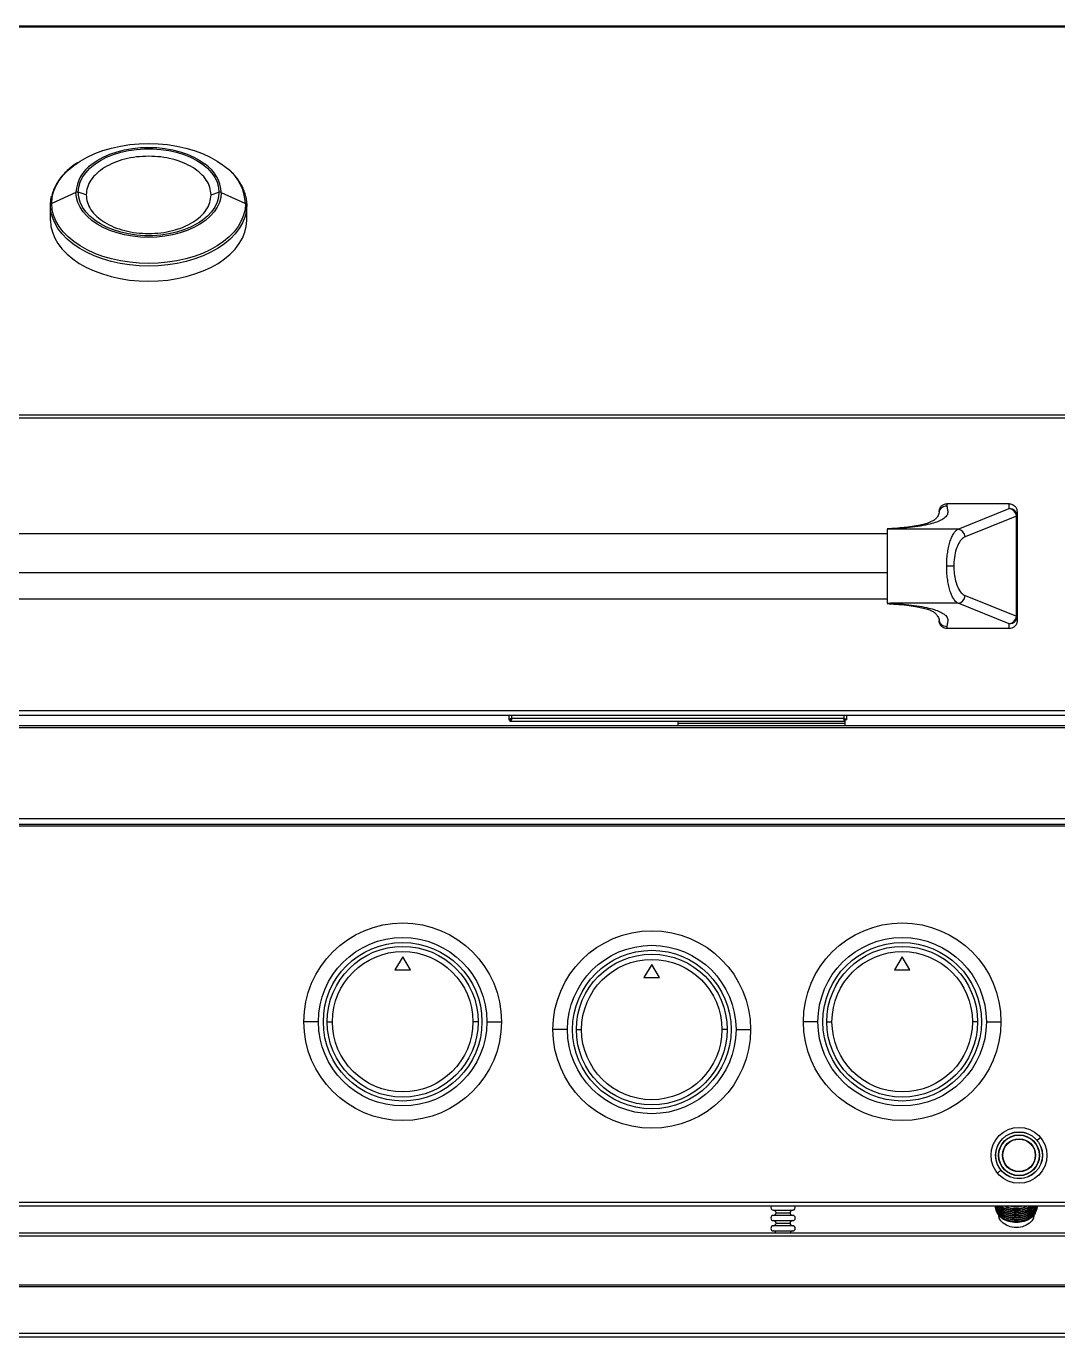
# Model space of a CAD drawing. Header units: inches. Extents: x 0 to 1338, y 51 to 562.
# Drawn here: x 697 to 1093, y 58 to 562 of the extents above; entities that cross this region are included whole.
import ezdxf

# ---------------------------------------------------------------- set-up
doc = ezdxf.new("R2010")
doc.units = ezdxf.units.IN
doc.header["$LTSCALE"] = 0.5

msp = doc.modelspace()

# ---------------------------------------------------------------- linework, layer by layer
at = {"color": 253, "linetype": 'Continuous', "lineweight": 25}
for p, q in [((1108.58, 561.8), (378.58, 561.8)), ((1108.58, 561.45), (378.58, 561.45)), ((715.64, 497.88), (706.33, 493.6)), ((719.58, 496.91), (716.54, 497.93)), ((767.58, 496.91), (770.62, 497.93)), ((771.52, 497.88), (780.84, 493.6)), ((705.83, 487.1), (705.83, 492.93)), ((781.33, 487.1), (781.33, 492.93)), ((1129.58, 411.02), (357.58, 411.02)), ((378.58, 412.28), (1108.58, 412.28)), ((1047.58, 374.36), (1047.69, 374.89)), ((1050.58, 378.05), (1050.58, 377.31)), ((1074.58, 378.05), (1050.58, 378.05)), ((1054.87, 368.3), (1074.58, 376.2)), ((1077.3, 373.25), (1057.58, 365.35)), ((1074.58, 376.2), (1074.58, 378.05)), ((1077.3, 334.84), (1077.3, 373.25)), ((1077.58, 373.25), (1077.3, 373.25)), ((1077.58, 375), (1077.58, 333.1)), ((1028.93, 368.3), (1027.58, 368.26)), ((1027.58, 368.26), (1027.58, 339.84)), ((1054.87, 368.3), (1028.93, 368.3)), ((1027.58, 366.55), (459.58, 366.55)), ((1053.21, 354.05), (1050.49, 354.05)), ((459.58, 351.68), (1027.58, 351.68)), ((459.58, 341.55), (1027.58, 341.55)), ((1027.58, 339.84), (1028.93, 339.79)), ((1054.87, 339.79), (1028.93, 339.79)), ((1074.58, 331.9), (1054.87, 339.79)), ((1057.58, 342.74), (1077.3, 334.84)), ((1047.69, 333.2), (1047.58, 333.74)), ((1077.58, 334.84), (1077.3, 334.84)), ((1050.58, 330.79), (1050.58, 330.05)), ((1074.58, 330.05), (1050.58, 330.05)), ((1074.58, 330.05), (1074.58, 331.9)), ((1129.58, 298.4), (357.58, 298.4)), ((357.58, 296.8), (1129.58, 296.8)), ((359.58, 292.8), (1130.58, 292.8)), ((882.08, 296.8), (882.08, 294.9)), ((882.08, 294.9), (882.68, 294.9)), ((882.68, 294.3), (882.68, 294.9)), ((1011.48, 294.3), (882.68, 294.3)), ((883.28, 295.5), (883.28, 296.8)), ((1010.88, 295.5), (883.28, 295.5)), ((947.08, 293.7), (947.08, 292.8)), ((947.08, 293.7), (1011.48, 293.7)), ((1010.88, 296.8), (1010.88, 295.5)), ((1011.48, 294.3), (1011.48, 294.9)), ((1012.08, 294.9), (1011.48, 294.9)), ((1011.48, 292.8), (1011.48, 293.7)), ((1012.08, 294.9), (1012.08, 296.8)), ((359.58, 291.97), (1130.58, 291.97)), ((359.58, 256.97), (1130.58, 256.97)), ((359.58, 254.8), (1130.58, 254.8)), ((1129.58, 254), (360.58, 254)), ((841.28, 203.8), (838.28, 198.8)), ((844.28, 198.8), (841.28, 203.8)), ((1033.38, 203.8), (1030.38, 198.8)), ((1036.38, 198.8), (1033.38, 203.8)), ((838.28, 198.8), (844.28, 198.8)), ((937.08, 200.8), (934.08, 195.8)), ((940.08, 195.8), (937.08, 200.8)), ((1030.38, 198.8), (1036.38, 198.8)), ((934.08, 195.8), (940.08, 195.8)), ((808.88, 178.8), (803.28, 178.8)), ((812.28, 178.8), (814.28, 178.8)), ((870.28, 178.8), (868.28, 178.8)), ((873.68, 178.8), (879.28, 178.8)), ((1000.98, 178.8), (995.38, 178.8)), ((1004.38, 178.8), (1006.38, 178.8)), ((1062.38, 178.8), (1060.38, 178.8)), ((1065.78, 178.8), (1071.38, 178.8)), ((904.68, 175.8), (899.08, 175.8)), ((908.08, 175.8), (910.08, 175.8)), ((966.08, 175.8), (964.08, 175.8)), ((969.48, 175.8), (975.08, 175.8)), ((1083.24, 131.44), (1083.16, 131.37)), ((1084.4, 132.39), (1084.33, 132.33)), ((1086.64, 134.22), (1085.25, 133.08)), ((1071.37, 121.73), (1069.98, 120.6)), ((1072.22, 122.43), (1072.3, 122.49)), ((1073.39, 123.38), (1073.46, 123.45)), ((1130.58, 107.8), (359.58, 107.8)), ((360.58, 109.4), (1129.58, 109.4)), ((983.88, 106.3), (991.28, 106.3)), ((1069.27, 107.43), (1069.38, 107.8)), ((1069.27, 107.43), (1069.27, 107.36)), ((1075.19, 107.8), (1077.27, 107.53)), ((1077.27, 107.6), (1075.74, 107.8)), ((1078.53, 107.8), (1077.27, 107.6)), ((1077.27, 107.53), (1079.29, 107.8)), ((1085.27, 107.78), (1085.27, 107.71)), ((991.28, 104.3), (983.88, 104.3)), ((983.88, 102.3), (991.28, 102.3)), ((984.88, 105.3), (990.28, 105.3)), ((984.88, 101.3), (990.28, 101.3)), ((1070.52, 104.64), (1070.52, 104.42)), ((1082.14, 103.19), (1081.78, 103.78)), ((360.08, 96.4), (1130.08, 96.4)), ((361.28, 97.6), (1128.88, 97.6)), ((991.28, 100.3), (983.88, 100.3)), ((983.88, 98.3), (991.28, 98.3)), ((360.08, 77.6), (1130.08, 77.6)), ((360.68, 77), (1129.49, 77)), ((1128.88, 58.8), (361.28, 58.8)), ((384.58, 57.6), (1104.58, 57.6))]:
    msp.add_line(p, q, dxfattribs=at)
at = {"color": 253, "linetype": 'Continuous', "lineweight": 25, "flags": 128}
for points in [[(716.43, 509.41), (717.24, 509.93), (719.95, 511.45), (722.88, 512.8), (726.02, 513.96), (729.32, 514.93), (732.77, 515.69), (736.31, 516.24), (739.93, 516.58), (743.58, 516.69), (747.23, 516.58), (750.85, 516.24), (754.39, 515.69), (757.84, 514.93), (761.14, 513.96), (764.28, 512.8), (767.21, 511.45), (769.92, 509.93), (772.38, 508.25), (773.89, 507.03)], [(716.54, 497.93), (716.73, 499.87), (717.27, 501.79), (718.17, 503.66), (719.42, 505.45), (720.99, 507.13), (722.87, 508.7), (725.03, 510.11), (727.44, 511.37), (730.06, 512.44), (732.87, 513.31), (735.83, 513.98), (738.89, 514.43), (742.01, 514.65), (745.15, 514.65), (748.28, 514.43), (751.33, 513.98), (754.29, 513.31), (757.1, 512.44), (759.73, 511.37), (762.13, 510.11), (764.29, 508.7), (766.17, 507.13), (767.74, 505.45), (768.99, 503.66), (769.89, 501.79), (770.43, 499.87), (770.62, 497.93)], [(721.72, 508.66), (721.74, 508.68), (723.83, 510.12), (726.16, 511.42), (728.72, 512.54), (731.46, 513.48), (734.35, 514.22), (737.36, 514.76), (740.45, 515.09), (743.58, 515.19), (746.71, 515.09), (749.8, 514.76), (752.81, 514.22), (755.7, 513.48), (758.44, 512.54), (761, 511.42), (763.33, 510.12), (765.34, 508.74)], [(706.33, 493.6), (706.5, 495.87), (707.04, 498.11), (707.93, 500.3), (709.16, 502.44), (710.72, 504.49), (712.6, 506.43), (714.78, 508.25), (716.43, 509.41)], [(705.83, 492.93), (706.01, 495.22), (706.33, 496.72)], [(771.52, 497.88), (771.34, 495.95), (770.82, 494.03), (769.95, 492.17), (768.75, 490.37), (767.23, 488.68), (765.42, 487.09), (763.33, 485.64), (761, 484.35), (758.44, 483.23), (755.7, 482.29), (752.81, 481.55), (749.8, 481.01), (746.71, 480.68), (743.58, 480.57), (740.45, 480.68), (737.36, 481.01), (734.35, 481.55), (731.46, 482.29), (728.72, 483.23), (726.16, 484.35), (723.83, 485.64), (721.74, 487.09), (719.93, 488.68), (718.41, 490.37), (717.21, 492.17), (716.35, 494.03), (715.82, 495.95), (715.64, 497.88)], [(723.82, 486.49), (722.87, 487.16), (720.99, 488.72), (719.42, 490.41), (718.17, 492.2), (717.27, 494.07), (716.73, 495.98), (716.54, 497.93)], [(770.62, 497.93), (770.43, 495.98), (769.89, 494.07), (768.99, 492.2), (767.74, 490.41), (766.17, 488.72), (764.29, 487.16), (763.05, 486.31)], [(780.96, 496.18), (781.15, 495.22), (781.33, 492.93)], [(706.2, 489.67), (706.01, 490.63), (705.83, 492.93)], [(780.83, 489.13), (780.6, 488.36), (779.7, 486.14), (778.46, 483.97), (776.87, 481.9), (774.97, 479.93), (772.76, 478.09), (770.27, 476.39), (767.53, 474.84), (764.55, 473.48), (761.38, 472.3), (758.03, 471.31), (754.54, 470.54), (750.94, 469.98), (747.28, 469.65), (743.58, 469.53), (739.88, 469.65), (736.22, 469.98), (732.62, 470.54), (729.13, 471.31), (725.79, 472.3), (722.61, 473.48), (719.63, 474.84), (716.89, 476.39), (714.4, 478.09), (712.19, 479.93), (710.29, 481.9), (708.7, 483.97), (707.46, 486.14), (706.56, 488.36), (706.2, 489.67)], [(780.84, 493.6), (780.66, 491.34), (780.12, 489.1), (779.23, 486.9), (778, 484.77), (776.44, 482.72), (774.56, 480.78), (772.38, 478.96), (769.92, 477.28), (767.21, 475.76), (764.28, 474.41), (761.14, 473.24), (757.84, 472.28), (754.39, 471.51), (750.85, 470.96), (747.23, 470.63), (743.58, 470.52), (739.93, 470.63), (736.31, 470.96), (732.77, 471.51), (729.32, 472.28), (726.02, 473.24), (722.88, 474.41), (719.95, 475.76), (717.24, 477.28), (714.78, 478.96), (712.6, 480.78), (710.72, 482.72), (709.16, 484.77), (707.93, 486.9), (707.04, 489.1), (706.5, 491.34), (706.33, 493.6)], [(781.33, 492.93), (781.15, 490.63), (780.83, 489.13)], [(705.83, 487.1), (706.01, 484.8), (706.56, 482.53), (707.46, 480.31), (708.7, 478.15), (710.29, 476.07), (712.19, 474.1), (714.4, 472.26), (716.89, 470.56), (719.63, 469.01), (722.61, 467.65), (725.79, 466.47), (729.13, 465.49), (732.62, 464.71), (736.22, 464.15), (739.88, 463.82), (743.58, 463.7), (747.28, 463.82), (750.94, 464.15), (754.54, 464.71), (758.03, 465.49), (761.38, 466.47), (764.55, 467.65), (767.53, 469.01), (770.27, 470.56), (772.76, 472.26), (774.97, 474.1), (776.87, 476.07), (778.46, 478.15), (779.7, 480.31), (780.6, 482.53), (781.15, 484.8), (781.33, 487.1)], [(763.05, 486.31), (762.13, 485.74), (759.73, 484.49), (757.1, 483.42), (754.29, 482.55), (751.33, 481.88), (748.28, 481.43), (745.15, 481.2), (742.01, 481.2), (738.89, 481.43), (735.83, 481.88), (732.87, 482.55), (730.06, 483.42), (727.44, 484.49), (725.03, 485.74), (723.82, 486.49)], [(1084.02, 104.42), (1083.83, 103.28), (1083.25, 102.2), (1082.33, 101.26), (1081.11, 100.49), (1079.67, 99.96), (1078.09, 99.68), (1076.46, 99.68), (1074.88, 99.96), (1073.44, 100.49), (1072.22, 101.26), (1071.3, 102.2), (1070.72, 103.28), (1070.52, 104.42)]]:
    msp.add_lwpolyline(points, dxfattribs=at)
at = {"color": 253, "linetype": 'Continuous', "lineweight": 25}
for centre, radius in [((841.28, 178.8), 38), ((937.08, 175.8), 38), ((1033.38, 178.8), 38), ((841.28, 178.8), 32.4), ((841.28, 178.8), 30.5), ((841.28, 178.8), 29), ((937.08, 175.8), 32.4), ((1033.38, 178.8), 32.4), ((1033.38, 178.8), 30.5), ((1033.38, 178.8), 29), ((841.28, 178.8), 27), ((937.08, 175.8), 30.5), ((937.08, 175.8), 29), ((937.08, 175.8), 27), ((1033.38, 178.8), 27), ((1078.31, 127.41), 10.76), ((1078.31, 127.41), 9.03), ((1078.31, 127.41), 8.97), ((1078.31, 127.41), 7.87), ((1078.31, 127.41), 7.77), ((1078.31, 127.41), 6.36), ((1078.31, 127.41), 6.26)]:
    msp.add_circle(centre, radius, dxfattribs=at)
for centre, radius, start, end in [((729.66, 497.08), 14.04, 124.4615, 176.7299), ((757.46, 497.07), 14.08, 3.3043, 55.9636), ((762.86, 492.81), 17.99, 2.5245, 52.1916), ((716.15, 496.75), 1.24, 71.5414, 114.0691), ((771.01, 496.75), 1.24, 65.9309, 108.4586), ((706.6, 492.88), 0.775, 111.0679, 176.6352), ((780.56, 492.88), 0.775, 3.3648, 68.9321), ((1074.17, 373.1), 3.13, 2.811, 82.5407), ((1074.61, 373.23), 2.97, 0.4957, 90.4873), ((1054.46, 365.2), 3.13, 2.811, 82.5407), ((1054.46, 342.9), 3.13, 277.4593, 357.189), ((1074.17, 335), 3.13, 277.4593, 357.189), ((1074.61, 334.87), 2.97, 269.5127, 359.5043), ((983.88, 107.3), 1, 150, 270), ((983.88, 105.3), 1, 270, 90), ((991.28, 105.3), 1, 90, 270), ((991.28, 107.3), 1, 270, 30), ((983.88, 103.3), 1, 90, 270), ((983.88, 101.3), 1, 270, 90), ((991.28, 101.3), 1, 90, 270), ((991.28, 103.3), 1, 270, 90), ((983.88, 99.3), 1, 90, 270), ((983.88, 97.3), 1, 17.5846, 90), ((991.28, 97.3), 1, 90, 162.4154), ((991.28, 99.3), 1, 270, 90)]:
    msp.add_arc(centre, radius, start, end, dxfattribs=at)
for points, knots in [([(716.26, 509.33), (715.82, 509.04), (714.57, 508.23), (712.77, 506.74), (710.87, 504.9), (709.27, 502.95), (707.95, 500.91), (706.96, 498.88), (706.55, 497.52), (706.37, 496.87)], [0, 0, 0, 0, 0.086222, 0.242086, 0.397861, 0.55341, 0.708558, 0.863117, 1, 1, 1, 1]), ([(780.94, 496.32), (780.76, 497.02), (780.37, 498.45), (779.41, 500.53), (778.17, 502.57), (776.62, 504.51), (775.2, 506.02), (774.21, 506.83), (773.92, 507.06)], [0, 0, 0, 0, 0.180967, 0.365419, 0.550661, 0.73674, 0.923542, 1, 1, 1, 1]), ([(1047.63, 374.9), (1047.61, 374.71), (1047.58, 374.35), (1047.18, 373.54), (1046.79, 372.94), (1046.43, 372.48), (1046.13, 372.17), (1045.83, 371.91), (1045.57, 371.72), (1045.16, 371.48), (1044.52, 371.16), (1043.5, 370.73), (1041.92, 370.22), (1039.58, 369.66), (1036.69, 369.17), (1033.36, 368.81), (1030.39, 368.58), (1028.38, 368.47), (1027.57, 368.42)], [0, 0, 0, 0, 0.084931, 0.160343, 0.226719, 0.284217, 0.349118, 0.402658, 0.442586, 0.471742, 0.512898, 0.566619, 0.633332, 0.713269, 0.806211, 0.875227, 0.950077, 1, 1, 1, 1]), ([(1050.58, 377.31), (1050.58, 377.24), (1050.59, 377.08), (1050.62, 376.82), (1050.66, 376.52), (1050.73, 376.19), (1050.78, 375.92), (1050.82, 375.74), (1050.83, 375.67), (1050.84, 375.64), (1050.85, 375.56), (1050.87, 375.41), (1050.89, 375.21), (1050.92, 374.86), (1050.88, 374.38), (1050.66, 373.72), (1050.2, 373.07), (1049.33, 372.31), (1047.88, 371.49), (1045.55, 370.62), (1042.43, 369.83), (1038.58, 369.16), (1033.93, 368.66), (1030.63, 368.42), (1028.93, 368.3)], [0, 0, 0, 0, 0.020218, 0.044162, 0.071834, 0.103237, 0.136445, 0.148312, 0.153062, 0.155141, 0.157023, 0.176952, 0.195555, 0.212832, 0.274743, 0.331162, 0.39594, 0.457788, 0.547206, 0.636806, 0.726463, 0.818434, 0.906199, 1, 1, 1, 1]), ([(1047.58, 375), (1047.63, 375.43), (1047.74, 376.32), (1048.55, 377.35), (1049.56, 377.95), (1050.25, 378.02), (1050.58, 378.05)], [0, 0, 0, 0, 0.272364, 0.565176, 0.791452, 1, 1, 1, 1]), ([(1047.69, 374.89), (1047.72, 375.1), (1047.8, 375.68), (1048.42, 376.49), (1049.4, 377.18), (1050.19, 377.27), (1050.58, 377.31)], [0, 0, 0, 0, 0.149846, 0.43323, 0.716615, 1, 1, 1, 1]), ([(1074.58, 378.05), (1074.86, 378.03), (1075.43, 377.98), (1076.25, 377.58), (1076.97, 376.93), (1077.48, 376.03), (1077.55, 375.33), (1077.58, 375)], [0, 0, 0, 0, 0.1753496, 0.3646111, 0.5608293, 0.7885783, 1, 1, 1, 1]), ([(1050.49, 354.05), (1050.5, 354.86), (1050.53, 356.48), (1050.77, 358.89), (1051.16, 361.22), (1051.61, 362.98), (1052.03, 364.25), (1052.38, 365.11), (1052.76, 365.92), (1053.27, 366.81), (1053.97, 367.72), (1054.55, 368.1), (1054.87, 368.3)], [0, 0, 0, 0, 0.117189, 0.235939, 0.360436, 0.490491, 0.551615, 0.615379, 0.681809, 0.75093, 0.865595, 1, 1, 1, 1]), ([(1057.58, 365.35), (1057.16, 365.11), (1056.28, 364.62), (1055.1, 362.98), (1054.08, 360.6), (1053.35, 357.53), (1053.25, 355.18), (1053.21, 354.05)], [0, 0, 0, 0, 0.187367, 0.382231, 0.576915, 0.796724, 1, 1, 1, 1]), ([(1054.87, 339.79), (1054.65, 339.92), (1054.24, 340.17), (1053.68, 340.76), (1053.05, 341.63), (1052.38, 342.9), (1051.7, 344.76), (1051.16, 346.88), (1050.77, 349.21), (1050.53, 351.61), (1050.5, 353.24), (1050.49, 354.05)], [0, 0, 0, 0, 0.09187, 0.174948, 0.249246, 0.384669, 0.509458, 0.639523, 0.764037, 0.882797, 1, 1, 1, 1]), ([(1053.21, 354.05), (1053.24, 353.1), (1053.31, 351.12), (1053.85, 348.31), (1054.77, 345.71), (1056.05, 343.65), (1057.08, 343.04), (1057.58, 342.74)], [0, 0, 0, 0, 0.171498, 0.355457, 0.548303, 0.778381, 1, 1, 1, 1]), ([(1027.57, 339.67), (1028.72, 339.6), (1031.39, 339.43), (1035.15, 339.09), (1038.44, 338.62), (1041.11, 338.08), (1043.1, 337.51), (1044.45, 336.99), (1045.17, 336.62), (1045.61, 336.34), (1045.88, 336.14), (1046.07, 335.98), (1046.22, 335.83), (1046.42, 335.62), (1046.72, 335.26), (1047.11, 334.68), (1047.56, 333.82), (1047.61, 333.42), (1047.63, 333.2)], [0, 0, 0, 0, 0.070587, 0.163271, 0.247877, 0.324304, 0.412934, 0.486264, 0.547202, 0.58321, 0.615429, 0.644016, 0.670128, 0.70831, 0.760932, 0.827225, 0.906804, 1, 1, 1, 1]), ([(1028.93, 339.79), (1030.56, 339.68), (1033.73, 339.45), (1038.21, 338.98), (1041.98, 338.35), (1045.09, 337.61), (1047.46, 336.79), (1049.13, 335.93), (1050.17, 335.09), (1050.71, 334.29), (1050.92, 333.54), (1050.91, 332.83), (1050.77, 332.11), (1050.62, 331.43), (1050.59, 330.98), (1050.58, 330.79)], [0, 0, 0, 0, 0.089915, 0.174386, 0.262234, 0.348643, 0.435408, 0.520374, 0.601547, 0.676063, 0.743656, 0.812466, 0.8724, 0.946669, 1, 1, 1, 1]), ([(1050.58, 330.05), (1050.3, 330.07), (1049.73, 330.12), (1048.91, 330.51), (1048.19, 331.17), (1047.68, 332.07), (1047.61, 332.77), (1047.58, 333.1)], [0, 0, 0, 0, 0.17535, 0.364611, 0.560829, 0.788578, 1, 1, 1, 1]), ([(1050.58, 330.79), (1050.19, 330.83), (1049.4, 330.92), (1048.42, 331.6), (1047.8, 332.41), (1047.72, 333), (1047.69, 333.2)], [0, 0, 0, 0, 0.283328, 0.566656, 0.849983, 1, 1, 1, 1]), ([(1077.58, 333.1), (1077.53, 332.67), (1077.42, 331.77), (1076.61, 330.75), (1075.6, 330.15), (1074.91, 330.08), (1074.58, 330.05)], [0, 0, 0, 0, 0.272364, 0.565176, 0.791452, 1, 1, 1, 1]), ([(1069.35, 107.8), (1069.46, 107.16), (1069.7, 105.8), (1071.49, 104.06), (1074.13, 102.79), (1076.23, 102.65), (1077.27, 102.58)], [0, 0, 0, 0, 0.225642, 0.483761, 0.741881, 1, 1, 1, 1]), ([(1077.27, 102.65), (1076.23, 102.72), (1074.13, 102.86), (1071.49, 104.13), (1069.71, 105.85), (1069.48, 107.19), (1069.37, 107.8)], [0, 0, 0, 0, 0.260293, 0.520585, 0.780878, 1, 1, 1, 1]), ([(1069.55, 107.8), (1069.63, 107.41), (1069.85, 106.3), (1071.51, 104.77), (1074.12, 103.5), (1076.22, 103.36), (1077.27, 103.29)], [0, 0, 0, 0, 0.15278, 0.435187, 0.717593, 1, 1, 1, 1]), ([(1077.27, 103.36), (1076.22, 103.43), (1074.12, 103.57), (1071.51, 104.84), (1069.87, 106.35), (1069.65, 107.43), (1069.57, 107.8)], [0, 0, 0, 0, 0.285048, 0.570096, 0.855144, 1, 1, 1, 1]), ([(1069.76, 107.8), (1069.79, 107.65), (1070, 106.79), (1071.53, 105.48), (1074.12, 104.21), (1076.22, 104.07), (1077.27, 104)], [0, 0, 0, 0, 0.064778, 0.376519, 0.688259, 1, 1, 1, 1]), ([(1077.27, 104.07), (1076.22, 104.14), (1074.12, 104.27), (1071.54, 105.55), (1070.02, 106.84), (1069.81, 107.67), (1069.78, 107.8)], [0, 0, 0, 0, 0.314933, 0.629866, 0.944799, 1, 1, 1, 1]), ([(1070.14, 107.8), (1070.58, 107.26), (1071.54, 106.09), (1074.15, 104.92), (1076.23, 104.78), (1077.27, 104.71)], [0, 0, 0, 0, 0.298391, 0.649195, 1, 1, 1, 1]), ([(1077.27, 104.77), (1076.23, 104.85), (1074.15, 104.99), (1071.57, 106.14), (1070.63, 107.29), (1070.21, 107.8)], [0, 0, 0, 0, 0.3555243, 0.7110486, 1, 1, 1, 1]), ([(1070.83, 107.8), (1071.07, 107.52), (1071.85, 106.61), (1074.17, 105.64), (1076.24, 105.49), (1077.27, 105.41)], [0, 0, 0, 0, 0.1855804, 0.5927902, 1, 1, 1, 1]), ([(1077.27, 105.48), (1076.24, 105.56), (1074.17, 105.71), (1071.88, 106.66), (1071.12, 107.54), (1070.89, 107.8)], [0, 0, 0, 0, 0.413677, 0.827354, 1, 1, 1, 1]), ([(1071.51, 107.8), (1071.55, 107.76), (1072.15, 107.12), (1074.2, 106.36), (1076.25, 106.2), (1077.27, 106.12)], [0, 0, 0, 0, 0.029821, 0.514911, 1, 1, 1, 1]), ([(1077.27, 106.19), (1076.25, 106.27), (1074.2, 106.43), (1072.18, 107.17), (1071.59, 107.78), (1071.58, 107.8)], [0, 0, 0, 0, 0.494419, 0.988838, 1, 1, 1, 1]), ([(1072.93, 107.8), (1073.34, 107.58), (1074.6, 106.93), (1076.2, 106.87), (1077.27, 106.83)], [0, 0, 0, 0, 0.331129, 1, 1, 1, 1]), ([(1077.27, 106.9), (1076.2, 106.93), (1074.66, 106.98), (1073.45, 107.61), (1073.08, 107.8)], [0, 0, 0, 0, 0.695999, 1, 1, 1, 1]), ([(1084.11, 107.8), (1083.76, 107.35), (1082.87, 106.25), (1080.39, 105.08), (1078.31, 104.88), (1077.27, 104.77)], [0, 0, 0, 0, 0.253786, 0.626893, 1, 1, 1, 1]), ([(1081.28, 107.8), (1080.81, 107.59), (1079.6, 107.04), (1078.16, 106.95), (1077.27, 106.9)], [0, 0, 0, 0, 0.384396, 1, 1, 1, 1]), ([(1082.65, 107.8), (1081.91, 107.36), (1080.35, 106.44), (1078.34, 106.28), (1077.27, 106.19)], [0, 0, 0, 0, 0.471568, 1, 1, 1, 1]), ([(1083.46, 107.8), (1083.29, 107.6), (1082.58, 106.76), (1080.37, 105.8), (1078.31, 105.59), (1077.27, 105.48)], [0, 0, 0, 0, 0.131963, 0.565981, 1, 1, 1, 1]), ([(1077.27, 106.83), (1078.35, 106.89), (1079.85, 106.98), (1081.02, 107.62), (1081.35, 107.8)], [0, 0, 0, 0, 0.718781, 1, 1, 1, 1]), ([(1077.27, 106.12), (1078.34, 106.21), (1080.4, 106.39), (1082.01, 107.34), (1082.79, 107.8)], [0, 0, 0, 0, 0.513601, 1, 1, 1, 1]), ([(1077.27, 105.41), (1078.31, 105.52), (1080.38, 105.73), (1082.61, 106.71), (1083.34, 107.58), (1083.52, 107.8)], [0, 0, 0, 0, 0.427261, 0.854523, 1, 1, 1, 1]), ([(1085.09, 107.8), (1084.99, 107.28), (1084.77, 106.01), (1083.05, 104.31), (1080.42, 102.95), (1078.32, 102.75), (1077.27, 102.65)], [0, 0, 0, 0, 0.18665, 0.457767, 0.728883, 1, 1, 1, 1]), ([(1084.69, 107.8), (1084.69, 107.76), (1084.48, 106.99), (1083, 105.74), (1080.44, 104.36), (1078.33, 104.17), (1077.27, 104.07)], [0, 0, 0, 0, 0.015681, 0.343788, 0.671894, 1, 1, 1, 1]), ([(1084.89, 107.8), (1084.83, 107.52), (1084.62, 106.5), (1083.03, 105.02), (1080.43, 103.66), (1078.33, 103.46), (1077.27, 103.36)], [0, 0, 0, 0, 0.109241, 0.406161, 0.70308, 1, 1, 1, 1]), ([(1077.27, 104.71), (1078.31, 104.81), (1080.39, 105.01), (1082.9, 106.2), (1083.8, 107.33), (1084.18, 107.8)], [0, 0, 0, 0, 0.368055, 0.73611, 1, 1, 1, 1]), ([(1077.27, 104), (1078.33, 104.1), (1080.44, 104.29), (1083, 105.66), (1084.49, 106.94), (1084.7, 107.74), (1084.71, 107.8)], [0, 0, 0, 0, 0.324746, 0.649491, 0.974237, 1, 1, 1, 1]), ([(1077.27, 103.29), (1078.33, 103.39), (1080.43, 103.59), (1083.03, 104.95), (1084.62, 106.43), (1084.83, 107.45), (1084.89, 107.72)], [0, 0, 0, 0, 0.2971335, 0.5942671, 0.8914006, 1, 1, 1, 1]), ([(1082.14, 103.83), (1082.61, 104.12), (1083.53, 104.71), (1084.5, 105.85), (1085.07, 106.88), (1085.14, 107.54), (1085.17, 107.75)], [0, 0, 0, 0, 0.286257, 0.572515, 0.858772, 1, 1, 1, 1]), ([(1084.61, 105.45), (1084.58, 105.3), (1084.36, 104.43), (1082.85, 103.11), (1080.33, 101.88), (1077.26, 101.45), (1074.33, 101.9), (1072.33, 102.66), (1071.73, 103.34), (1071.66, 103.43)], [0, 0, 0, 0, 0.039563, 0.228029, 0.415534, 0.602081, 0.787668, 0.972296, 1, 1, 1, 1])]:
    msp.add_open_spline(points, degree=3, knots=knots, dxfattribs=at)
for points in [[(743.58, 511.78), (742.01, 511.72), (738.87, 511.61), (734.34, 510.73), (730.16, 509.35), (726.5, 507.49), (723.49, 505.22), (721.28, 502.64), (719.85, 499.83), (719.67, 497.88), (719.58, 496.91)], [(767.58, 496.91), (767.49, 497.88), (767.31, 499.83), (765.89, 502.64), (763.67, 505.22), (760.66, 507.49), (757, 509.35), (752.82, 510.73), (748.29, 511.61), (745.15, 511.72), (743.58, 511.78)], [(719.58, 496.91), (719.67, 495.93), (719.85, 493.99), (721.28, 491.18), (723.49, 488.59), (726.5, 486.32), (730.16, 484.46), (734.34, 483.09), (738.87, 482.2), (742.01, 482.09), (743.58, 482.04)], [(743.58, 482.04), (745.15, 482.09), (748.29, 482.2), (752.82, 483.09), (757, 484.46), (760.66, 486.32), (763.67, 488.59), (765.89, 491.18), (767.31, 493.99), (767.49, 495.93), (767.58, 496.91)], [(883.28, 295.5), (883.12, 295.45), (882.81, 295.35), (882.41, 295.2), (882.13, 295.05), (882.1, 294.95), (882.08, 294.9)], [(883.28, 295.5), (883.23, 295.34), (883.13, 295.03), (882.98, 294.63), (882.83, 294.35), (882.73, 294.32), (882.68, 294.3)], [(882.68, 294.9), (882.69, 294.95), (882.71, 295.05), (882.85, 295.2), (883.04, 295.35), (883.2, 295.45), (883.28, 295.5)], [(883.28, 295.5), (883.23, 295.42), (883.13, 295.26), (882.98, 295.06), (882.83, 294.93), (882.73, 294.91), (882.68, 294.9)], [(947.08, 294.3), (947.08, 294.29), (947.08, 294.27), (947.08, 294.13), (947.08, 293.93), (947.08, 293.78), (947.08, 293.7)], [(1011.48, 294.3), (1011.43, 294.32), (1011.33, 294.35), (1011.18, 294.63), (1011.03, 295.03), (1010.93, 295.34), (1010.88, 295.5)], [(1010.88, 295.5), (1011.04, 295.45), (1011.35, 295.35), (1011.75, 295.2), (1012.03, 295.05), (1012.06, 294.95), (1012.08, 294.9)], [(1011.48, 294.9), (1011.43, 294.91), (1011.33, 294.93), (1011.18, 295.06), (1011.03, 295.26), (1010.93, 295.42), (1010.88, 295.5)], [(1011.48, 294.9), (1011.47, 294.95), (1011.45, 295.05), (1011.31, 295.2), (1011.12, 295.35), (1010.96, 295.45), (1010.88, 295.5)], [(1011.48, 293.7), (1011.48, 293.78), (1011.48, 293.93), (1011.48, 294.13), (1011.48, 294.27), (1011.48, 294.29), (1011.48, 294.3)], [(1077.27, 101.95), (1076.23, 102.02), (1074.13, 102.16), (1071.49, 103.42), (1069.64, 105.25), (1069.4, 106.7), (1069.27, 107.43)], [(1069.27, 107.36), (1069.4, 106.63), (1069.64, 105.18), (1071.49, 103.35), (1074.13, 102.09), (1076.23, 101.95), (1077.27, 101.88)], [(1077.27, 101.88), (1078.32, 101.98), (1080.42, 102.18), (1083.06, 103.53), (1084.91, 105.44), (1085.15, 106.95), (1085.27, 107.71)], [(1085.27, 107.78), (1085.23, 107.34), (1085.15, 106.46), (1084.5, 105.21), (1083.53, 104.07), (1082.61, 103.48), (1082.14, 103.19)], [(1077.27, 102.58), (1078.15, 102.65), (1079.91, 102.78), (1081.4, 103.48), (1082.14, 103.83)], [(1082.14, 103.19), (1081.4, 102.84), (1079.91, 102.14), (1078.15, 102.01), (1077.27, 101.95)]]:
    msp.add_open_spline(points, degree=3, dxfattribs=at)

doc.saveas('drawing.dxf')
